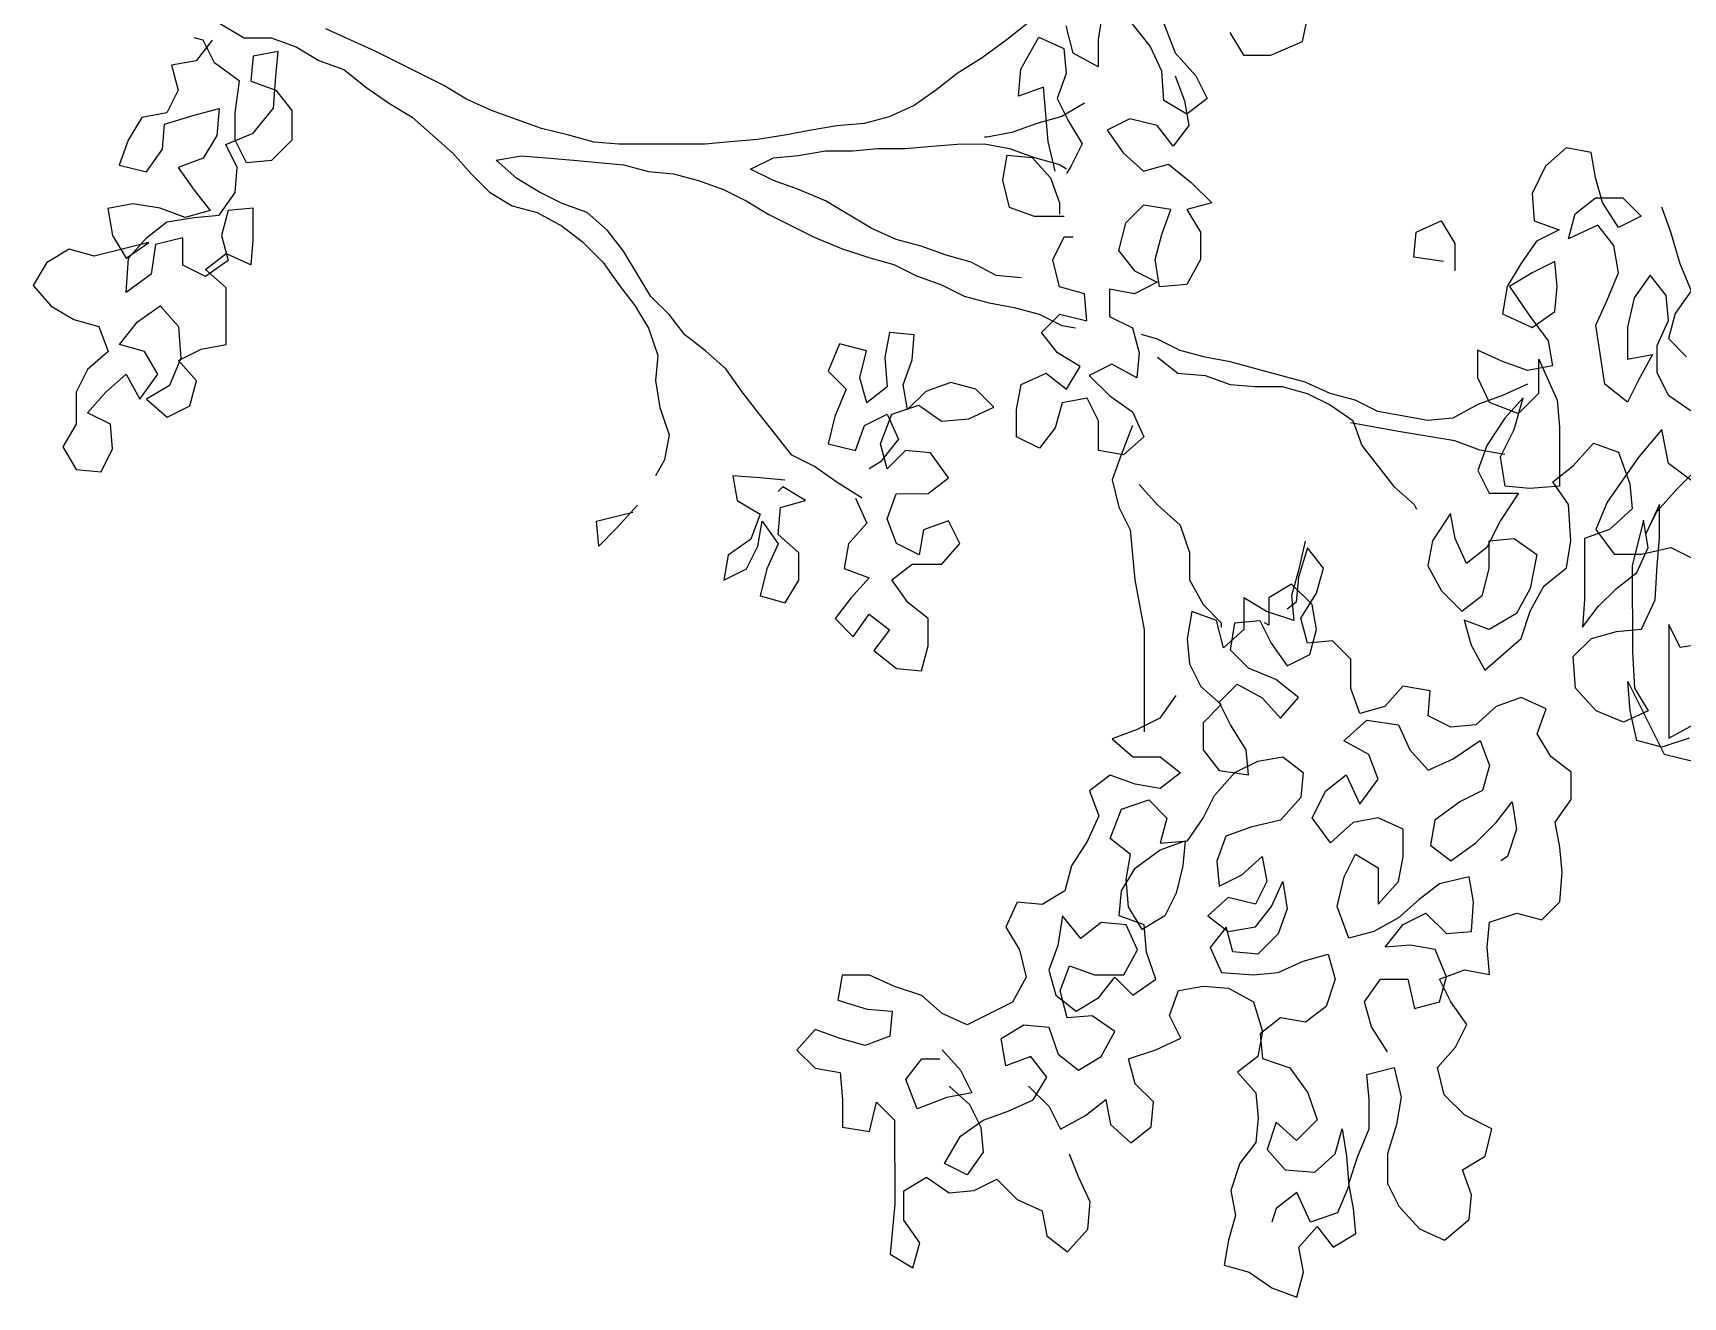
# Model space of a CAD drawing. Header units: feet. Extents: x 50754 to 76410, y 49660 to 67674.
# Drawn here: x 70116.42 to 70141.79, y 55206.91 to 55226.35 of the extents above; entities that cross this region are included whole.
import ezdxf

# ---------------------------------------------------------------- set-up
doc = ezdxf.new("R2010")
doc.units = ezdxf.units.FT
doc.linetypes.add('Amconstr', pattern=[9999, 9999, 0])
doc.layers.add('1_tree', color=3, linetype='Continuous')
doc.layers.add('MS GATE', color=1, linetype='Continuous')

# ---------------------------------------------------------------- blocks, each defined once
blk = doc.blocks.new('admin enlclave road')
at = {"layer": '1_tree', "color": 253}
for points in [[(44845.08427, -5345.46648), (44845.09026, -5345.47391), (44845.09999, -5345.47257), (44845.11066, -5345.46613), (44845.11153, -5345.45444)], [(44845.06031, -5345.46649), (44845.06582, -5345.47647), (44845.07424, -5345.48357), (44845.07942, -5345.49111), (44845.07291, -5345.4978), (44845.06412, -5345.49405), (44845.06186, -5345.48363), (44845.05657, -5345.47527), (44845.04896, -5345.46806)], [(44845.03786, -5345.46546), (44845.03758, -5345.47542), (44845.03893, -5345.48515), (44845.02934, -5345.48152), (44845.02556, -5345.47212)], [(44845.01236, -5345.4723), (44845.00515, -5345.47991), (44844.99713, -5345.48763), (44844.989, -5345.49453), (44844.98249, -5345.50122), (44844.97517, -5345.50802), (44844.96681, -5345.5133), (44844.95823, -5345.51697), (44844.94861, -5345.51913), (44844.93911, -5345.5221), (44844.93041, -5345.52495), (44844.92091, -5345.52792), (44844.91129, -5345.53008), (44844.90248, -5345.53212), (44844.87167, -5345.53638), (44844.86264, -5345.53681), (44844.85339, -5345.53561), (44844.84332, -5345.53452), (44844.82459, -5345.53051), (44844.81511, -5345.52769), (44844.80633, -5345.52394), (44844.78032, -5345.51515), (44844.76137, -5345.50951)], [(44844.71507, -5345.5093), (44844.73263, -5345.51679), (44844.74236, -5345.51544), (44844.75172, -5345.51745), (44844.7605, -5345.5212), (44844.76987, -5345.5232), (44844.77888, -5345.52857), (44844.78777, -5345.53312), (44844.79655, -5345.53686), (44844.81294, -5345.54782), (44844.82043, -5345.55422), (44844.82782, -5345.55981), (44844.8366, -5345.56355), (44844.84585, -5345.56475), (44844.85544, -5345.56838), (44844.86353, -5345.57304), (44844.87183, -5345.57933), (44844.87863, -5345.58665), (44844.88532, -5345.59316), (44844.8913, -5345.6006), (44844.89589, -5345.60988), (44844.89631, -5345.61891), (44844.89928, -5345.62841), (44844.90387, -5345.63769), (44844.90348, -5345.64684), (44844.90103, -5345.65296)], [(44845.02869, -5345.52457), (44845.0248, -5345.51437), (44845.02048, -5345.49514), (44845.01201, -5345.49961), (44845.01148, -5345.48977), (44845.01639, -5345.47752), (44845.02587, -5345.48034), (44845.02792, -5345.48915), (44845.02591, -5345.49852), (44845.03108, -5345.50606), (44845.03707, -5345.5135), (44845.03414, -5345.52217), (44845.03285, -5345.52482)], [(44845.06694, -5345.48458), (44845.07142, -5345.49305), (44845.07428, -5345.50174), (44845.06961, -5345.50982), (44845.06293, -5345.50331), (44845.05286, -5345.50222), (44845.04531, -5345.5074), (44845.05211, -5345.51472), (44845.06031, -5345.5202), (44845.06889, -5345.51653), (44845.07789, -5345.5219), (44845.0862, -5345.52818), (44845.07762, -5345.53185), (44845.0836, -5345.53928), (44845.08495, -5345.54901), (44845.08132, -5345.5586), (44845.0717, -5345.56076), (44845.06873, -5345.55126), (44845.06993, -5345.542), (44845.07194, -5345.53263), (44845.06199, -5345.53236), (44845.0564, -5345.53974), (44845.05531, -5345.54981), (44845.062, -5345.55632), (44845.07067, -5345.55925), (44845.06312, -5345.56443), (44845.05398, -5345.56404), (44845.05532, -5345.57377), (44845.06399, -5345.5767), (44845.06766, -5345.58528), (44845.06808, -5345.59431), (44845.05849, -5345.59068), (44845.05094, -5345.59586), (44845.05925, -5345.60215), (44845.06814, -5345.6067), (44845.07343, -5345.61506), (44845.06703, -5345.62255), (44845.05789, -5345.62216), (44845.05643, -5345.61162), (44845.05126, -5345.60408), (44845.04256, -5345.60693), (44845.04136, -5345.61619), (44845.0367, -5345.62427), (44845.02803, -5345.62134), (44845.02668, -5345.61161), (44845.02707, -5345.60247), (44845.03543, -5345.59718), (44845.04351, -5345.60184), (44845.04725, -5345.59306), (44845.03847, -5345.58932), (44845.03179, -5345.58281), (44845.03738, -5345.57543), (44845.04744, -5345.57651), (44845.04528, -5345.5669), (44845.03603, -5345.5657), (44845.03225, -5345.5563), (44845.03518, -5345.54764), (44845.03843, -5345.54719)], [(44845.24695, -5345.50759), (44845.25143, -5345.51606), (44845.25624, -5345.52696), (44845.26164, -5345.53613), (44845.25709, -5345.54502), (44845.25589, -5345.55428), (44845.26328, -5345.55987)], [(44845.26759, -5345.5791), (44845.2587, -5345.57455), (44845.25352, -5345.567), (44845.25218, -5345.55727), (44845.25499, -5345.54779), (44845.25295, -5345.53899), (44845.24626, -5345.53247), (44845.24171, -5345.54137), (44845.24074, -5345.55224), (44845.24231, -5345.56359), (44845.251, -5345.56074), (44845.24737, -5345.57033), (44845.24444, -5345.579), (44845.23543, -5345.57363), (44845.22927, -5345.553), (44845.23209, -5345.54352), (44845.2348, -5345.53323), (44845.23183, -5345.52373), (44845.22515, -5345.51722), (44845.21528, -5345.52354), (44845.21648, -5345.51429), (44845.22299, -5345.5076), (44845.23272, -5345.50626), (44845.24011, -5345.51184), (44845.23256, -5345.51702), (44845.22565, -5345.50889), (44845.22198, -5345.5003), (44845.21913, -5345.49161), (44845.20998, -5345.49122), (44845.20359, -5345.49872), (44845.20007, -5345.50912), (44845.20222, -5345.51874), (44845.21159, -5345.52075), (44845.20404, -5345.52592), (44845.19949, -5345.53482), (44845.19575, -5345.5436), (44845.19547, -5345.55355), (44845.20669, -5345.55696), (44845.21401, -5345.55016), (44845.21358, -5345.54113), (44845.21154, -5345.53232), (44845.20399, -5345.5375), (44845.19656, -5345.54348), (44845.20531, -5345.55301), (44845.21303, -5345.56104), (44845.21589, -5345.56973), (44845.2072, -5345.57258), (44845.19783, -5345.57058), (44845.18835, -5345.56776), (44845.1897, -5345.57748), (44845.19498, -5345.58584), (44845.20608, -5345.58844), (44845.21237, -5345.58013), (44845.21069, -5345.56797), (44845.21919, -5345.58167), (44845.22135, -5345.59128), (44845.22427, -5345.61236), (44845.21384, -5345.61463), (44845.20481, -5345.61505), (44845.20173, -5345.60474), (44845.20525, -5345.59434), (44845.20692, -5345.58254), (44845.20144, -5345.59073), (44845.1963, -5345.60136), (44845.1943, -5345.61073), (44845.19947, -5345.61827), (44845.21001, -5345.61681), (44845.20487, -5345.62744), (44845.20135, -5345.63784), (44845.19484, -5345.64453), (44845.18955, -5345.63617), (44845.1867, -5345.62748), (44845.18156, -5345.6381), (44845.18117, -5345.64725), (44845.18727, -5345.65549), (44845.19558, -5345.66178), (44845.20209, -5345.65509), (44845.20317, -5345.64503), (44845.20183, -5345.6353), (44845.21063, -5345.63325), (44845.21953, -5345.63781), (44845.21878, -5345.6503), (44845.21515, -5345.6599), (44845.2062, -5345.66692), (44845.19684, -5345.66491), (44845.2005, -5345.67349), (44845.2066, -5345.68174), (44845.218, -5345.66859), (44845.2199, -5345.65841), (44845.22353, -5345.64882), (44845.23074, -5345.64121), (44845.23101, -5345.63126), (44845.22841, -5345.6184), (44845.22161, -5345.61108), (44845.22812, -5345.60439), (44845.2343, -5345.59528), (44845.24367, -5345.59728), (44845.24929, -5345.60807), (44845.25133, -5345.61688), (44845.24424, -5345.6253), (44845.23577, -5345.62978), (44845.2388, -5345.65167), (44845.23933, -5345.66151), (44845.244, -5345.65343), (44845.24959, -5345.64604), (44845.2561, -5345.63936), (44845.25892, -5345.62988), (44845.25595, -5345.62037), (44845.25414, -5345.63715), (44845.2584, -5345.66796), (44845.26101, -5345.68082), (44845.26699, -5345.68825), (44845.25864, -5345.69354), (44845.24835, -5345.69083), (44845.23993, -5345.68373), (44845.23755, -5345.6725), (44845.24314, -5345.66511), (44845.25172, -5345.66145), (44845.26052, -5345.6594), (44845.26393, -5345.64819), (44845.26306, -5345.63591), (44845.26252, -5345.62607), (44845.26084, -5345.61391), (44845.25743, -5345.62513), (44845.26036, -5345.61646), (44845.26654, -5345.60734), (44845.27213, -5345.59996)], [(44845.2728, -5345.60482), (44845.26206, -5345.59887), (44845.25795, -5345.58705), (44845.25119, -5345.5979), (44845.24208, -5345.61568), (44845.23937, -5345.62597), (44845.24709, -5345.63399), (44845.25682, -5345.63265), (44845.26702, -5345.62876), (44845.27569, -5345.63169)], [(44845.28552, -5345.6609), (44845.2752, -5345.66398), (44845.27003, -5345.65643), (44845.27564, -5345.69697), (44845.28388, -5345.69087)], [(44845.28293, -5345.69596), (44845.27365, -5345.70055), (44845.2644, -5345.69935), (44845.26051, -5345.68915), (44845.25824, -5345.67872), (44845.2748, -5345.70287), (44845.28487, -5345.70396)], [(44845.03586, -5345.49879), (44845.02843, -5345.50478), (44845.01984, -5345.50844), (44845.01137, -5345.51292), (44845.00268, -5345.51578), (44845.00187, -5345.51589)], [(44844.72139, -5345.51917), (44844.71672, -5345.52725), (44844.70803, -5345.53011), (44844.7117, -5345.53869), (44844.70876, -5345.54736), (44844.70007, -5345.55022), (44844.69633, -5345.559), (44844.69432, -5345.56836), (44844.70438, -5345.56945), (44844.70894, -5345.56056), (44844.70851, -5345.55153), (44844.71861, -5345.54682), (44844.72719, -5345.54316), (44844.72772, -5345.553), (44844.72398, -5345.56178), (44844.71551, -5345.56626), (44844.72231, -5345.57358), (44844.72899, -5345.58009), (44844.72041, -5345.58376), (44844.71104, -5345.58175), (44844.70109, -5345.58147), (44844.6924, -5345.58433), (44844.69536, -5345.59383), (44844.70135, -5345.60127), (44844.70867, -5345.59447), (44844.68989, -5345.60203), (44844.68063, -5345.60083), (44844.6732, -5345.60682), (44844.66946, -5345.6156), (44844.67695, -5345.622), (44844.68573, -5345.62574), (44844.69499, -5345.62694), (44844.69946, -5345.63541), (44844.69306, -5345.6429), (44844.69013, -5345.65157), (44844.6917, -5345.66292), (44844.68796, -5345.6717), (44844.69395, -5345.67914), (44844.70298, -5345.67871), (44844.70591, -5345.67004), (44844.70386, -5345.66124), (44844.6952, -5345.65831), (44844.70067, -5345.65011), (44844.70707, -5345.64262), (44844.71317, -5345.65086), (44844.71842, -5345.64105), (44844.71244, -5345.63361), (44844.70318, -5345.63241), (44844.70855, -5345.62341), (44844.71587, -5345.61661), (44844.72336, -5345.62301), (44844.72574, -5345.63425), (44844.72304, -5345.64454), (44844.7156, -5345.65052), (44844.7238, -5345.656), (44844.73134, -5345.65083), (44844.73254, -5345.64157), (44844.72505, -5345.63517), (44844.73259, -5345.63), (44844.74129, -5345.62714), (44844.73848, -5345.60687), (44844.73029, -5345.60139), (44844.7368, -5345.59471), (44844.74628, -5345.59753), (44844.74586, -5345.5885), (44844.74428, -5345.57715), (44844.73548, -5345.57919), (44844.73428, -5345.58845), (44844.73795, -5345.59703), (44844.73062, -5345.60383), (44844.72196, -5345.60089), (44844.72061, -5345.59117), (44844.71122, -5345.59494), (44844.71105, -5345.60571), (44844.70303, -5345.61343), (44844.70216, -5345.60115), (44844.70764, -5345.59296), (44844.71415, -5345.58628), (44844.72365, -5345.58331), (44844.73246, -5345.58126), (44844.73701, -5345.57237), (44844.73659, -5345.56334), (44844.73141, -5345.55579), (44844.74058, -5345.55039), (44844.74665, -5345.54047), (44844.74589, -5345.529), (44844.74546, -5345.51997), (44844.73677, -5345.52283), (44844.73719, -5345.53186), (44844.74656, -5345.53387), (44844.75324, -5345.54038), (44844.7547, -5345.55092), (44844.74841, -5345.55922), (44844.73961, -5345.56127), (44844.73443, -5345.55372), (44844.73309, -5345.54399), (44844.73314, -5345.53242), (44844.72332, -5345.52717), (44844.71815, -5345.51962), (44844.71479, -5345.51926)], [(44845.0218, -5345.56436), (44845.01277, -5345.56478), (44845.00318, -5345.56115), (44844.99392, -5345.55996), (44844.98455, -5345.55795), (44844.9753, -5345.55675), (44844.96582, -5345.55393), (44844.94826, -5345.54644), (44844.93797, -5345.54374), (44844.9286, -5345.54173), (44844.91993, -5345.5388), (44844.92748, -5345.53362), (44844.93629, -5345.53158), (44844.94579, -5345.52861), (44844.95552, -5345.52726), (44844.96433, -5345.52522), (44844.97405, -5345.52387), (44844.98367, -5345.52171), (44844.99248, -5345.51967), (44845.00221, -5345.51832), (44845.01135, -5345.51871), (44845.02072, -5345.52072), (44845.02997, -5345.52192), (44845.03263, -5345.5232)], [(44845.03417, -5345.54034), (44845.02363, -5345.5418), (44845.01427, -5345.53979), (44845.01049, -5345.5304), (44845.01088, -5345.52125), (44845.01991, -5345.52083), (44845.0274, -5345.52723), (44845.03188, -5345.5357), (44845.03244, -5345.53975)], [(44845.17181, -5345.53782), (44845.16105, -5345.53766), (44845.16063, -5345.52863), (44845.16898, -5345.52334), (44845.17497, -5345.53077), (44845.17632, -5345.5405)], [(44844.97593, -5345.65086), (44844.96622, -5345.64642), (44844.95733, -5345.64186), (44844.94866, -5345.63893), (44844.94198, -5345.63242), (44844.93437, -5345.62521), (44844.92768, -5345.6187), (44844.92089, -5345.61138), (44844.91269, -5345.6059), (44844.90461, -5345.60123), (44844.89793, -5345.59472), (44844.89054, -5345.58913), (44844.87857, -5345.57427), (44844.87188, -5345.56775), (44844.86369, -5345.56228), (44844.85432, -5345.56027), (44844.84565, -5345.55734), (44844.83687, -5345.55359), (44844.82868, -5345.54812), (44844.83737, -5345.54526), (44844.8464, -5345.54484), (44844.85625, -5345.5443), (44844.87431, -5345.54346), (44844.88356, -5345.54466), (44844.89259, -5345.54423), (44844.90185, -5345.54543), (44844.91121, -5345.54744), (44844.91988, -5345.55037), (44844.92866, -5345.55411), (44844.946, -5345.55998), (44844.95629, -5345.56268), (44844.96647, -5345.56458), (44844.97572, -5345.56578), (44844.98439, -5345.56871), (44844.99376, -5345.57072), (44845.00243, -5345.57365), (44845.01168, -5345.57485), (44845.02082, -5345.57524), (44845.03008, -5345.57644), (44845.03875, -5345.57937), (44845.04372, -5345.57951)], [(44845.20787, -5345.57745), (44845.19951, -5345.58274), (44845.19104, -5345.58721), (44845.1828, -5345.59331), (44845.17399, -5345.59536), (44845.15571, -5345.59458), (44845.14704, -5345.59165), (44845.13778, -5345.59045), (44845.1283, -5345.58763), (44845.10054, -5345.58404), (44845.0914, -5345.58365), (44845.08214, -5345.58245), (44845.07347, -5345.57952), (44845.06757, -5345.57868)], [(44845.07437, -5345.58601), (44845.08245, -5345.59067), (44845.09229, -5345.59014), (44845.10166, -5345.59215), (44845.11069, -5345.59172), (44845.12042, -5345.59038), (44845.12967, -5345.59157), (44845.13834, -5345.59451), (44845.14724, -5345.59906), (44845.15171, -5345.60753), (44845.16508, -5345.62055), (44845.17328, -5345.62603), (44845.17431, -5345.62754)], [(44844.97349, -5345.65119), (44844.97878, -5345.65955), (44844.97331, -5345.66775), (44844.97292, -5345.67689), (44844.98229, -5345.6789), (44844.97681, -5345.68709), (44844.97214, -5345.69517), (44844.97953, -5345.70076), (44844.98408, -5345.69187), (44844.99216, -5345.69654), (44844.9875, -5345.70462), (44844.9965, -5345.70998), (44845.00553, -5345.70956), (44845.00673, -5345.7003), (44845.00539, -5345.69057), (44844.9973, -5345.68591), (44844.99051, -5345.67859), (44844.99702, -5345.6719), (44845.00756, -5345.67044), (44845.01303, -5345.66225), (44845.00786, -5345.6547), (44844.99939, -5345.65918), (44844.999, -5345.66832), (44844.99033, -5345.66539), (44844.98586, -5345.65692), (44844.98786, -5345.64755), (44844.99921, -5345.64598), (44845.00573, -5345.6393), (44844.99801, -5345.63128), (44844.98898, -5345.6317), (44844.98339, -5345.63908), (44844.97972, -5345.6305), (44844.98232, -5345.6194), (44844.9916, -5345.61481), (44845.00049, -5345.61937), (44845.01011, -5345.61721), (44845.01846, -5345.61192), (44845.01108, -5345.60633), (44845.00183, -5345.60513), (44844.99336, -5345.60961), (44844.98777, -5345.61699), (44844.98491, -5345.6083), (44844.98692, -5345.59893), (44844.9865, -5345.5899), (44844.97747, -5345.59033), (44844.97708, -5345.59947), (44844.97935, -5345.6099), (44844.97284, -5345.61658), (44844.96917, -5345.608), (44844.97026, -5345.59793), (44844.96019, -5345.59685), (44844.95748, -5345.60714), (44844.96487, -5345.61273), (44844.96216, -5345.62302), (44844.96107, -5345.63308), (44844.97114, -5345.63417), (44844.97315, -5345.6248), (44844.98069, -5345.61963), (44844.98598, -5345.62798), (44844.98062, -5345.63699), (44844.9769, -5345.63998)], [(44845.20324, -5345.6037), (44845.1941, -5345.60332), (44845.18473, -5345.60131), (44845.16482, -5345.60076), (44845.14654, -5345.59998)], [(44845.06882, -5345.61156), (44845.06622, -5345.62266), (44845.06421, -5345.63203), (44845.06799, -5345.64142), (44845.07317, -5345.64897), (44845.07726, -5345.66658), (44845.08297, -5345.68397), (44845.08802, -5345.72045)], [(44845.07417, -5345.63231), (44845.08166, -5345.63871), (44845.09078, -5345.64488), (44845.09537, -5345.65416), (44845.09671, -5345.66389), (44845.10281, -5345.67214), (44845.1102, -5345.67772), (44845.11042, -5345.67935)], [(44845.06417, -5345.85265), (44845.07248, -5345.85894), (44845.07765, -5345.86649), (44845.0859, -5345.86039), (44845.09241, -5345.8537), (44845.09526, -5345.8624), (44845.10346, -5345.86787), (44845.10997, -5345.86119), (44845.10955, -5345.85216), (44845.10216, -5345.84657), (44845.0985, -5345.83799), (44845.10778, -5345.8334), (44845.11613, -5345.82811), (44845.11096, -5345.82056), (44845.11297, -5345.8112), (44845.12166, -5345.80834), (44845.13069, -5345.80792), (44845.14028, -5345.81155), (44845.14498, -5345.82164), (44845.1446, -5345.83078), (44845.13809, -5345.83747), (44845.14558, -5345.84387), (44845.14763, -5345.85267), (44845.14805, -5345.8617), (44845.14338, -5345.86979), (44845.14149, -5345.87996), (44845.14434, -5345.88866), (44845.14314, -5345.89791), (44845.14276, -5345.90706), (44845.15201, -5345.90825), (44845.1609, -5345.91281), (44845.17027, -5345.91482), (44845.17147, -5345.90556), (44845.16861, -5345.89687), (44845.17409, -5345.88867), (44845.18078, -5345.89518), (44845.18821, -5345.8892), (44845.18617, -5345.88039), (44845.18331, -5345.8717), (44845.18521, -5345.86152), (44845.18791, -5345.85123), (44845.18646, -5345.84069), (44845.18441, -5345.83188), (44845.1938, -5345.82811), (44845.19769, -5345.83831), (44845.19742, -5345.84826), (44845.19563, -5345.85925), (44845.19709, -5345.86979), (44845.20227, -5345.87734), (44845.21069, -5345.88444), (44845.22017, -5345.88725), (44845.22807, -5345.87872), (44845.22765, -5345.86969), (44845.22317, -5345.86122), (44845.23061, -5345.85524), (44845.23169, -5345.84517), (44845.22129, -5345.84165), (44845.21299, -5345.83537), (44845.20921, -5345.82597), (44845.21468, -5345.81778), (44845.21762, -5345.80911), (44845.21082, -5345.80179), (44845.20564, -5345.79424), (44845.21411, -5345.78977), (44845.22326, -5345.79015), (44845.2211, -5345.78054), (44845.22068, -5345.77151), (44845.22996, -5345.76692), (44845.23921, -5345.76811), (44845.2448, -5345.76073), (44845.24415, -5345.75008), (44845.24211, -5345.74127), (44845.23925, -5345.73258), (44845.2438, -5345.72369), (44845.24246, -5345.71396), (44845.23438, -5345.70929), (44845.22839, -5345.70186), (44845.2304, -5345.69249), (44845.22092, -5345.68967), (44845.21245, -5345.69415), (44845.20605, -5345.70164), (44845.19724, -5345.70369), (44845.18858, -5345.70076), (44845.18815, -5345.69173), (44845.1782, -5345.69145), (44845.17272, -5345.69964), (44845.16414, -5345.70331), (44845.15966, -5345.69484), (44845.15821, -5345.6843), (44845.15082, -5345.67871), (44845.14202, -5345.68076), (44845.13835, -5345.67218), (44845.14279, -5345.66247), (44845.14399, -5345.65322), (44845.1373, -5345.64671), (44845.13552, -5345.65769), (44845.13594, -5345.66672), (44845.13304, -5345.66961)], [(44845.13616, -5345.64439), (44845.13518, -5345.65526), (44845.13398, -5345.66452), (44845.13603, -5345.67332), (44845.12585, -5345.67143), (44845.11707, -5345.66768), (44845.11864, -5345.67903), (44845.11224, -5345.68653), (44845.10846, -5345.67714), (44845.0991, -5345.67513), (44845.09882, -5345.68508), (44845.10087, -5345.69389), (44845.10604, -5345.70143), (44845.11424, -5345.70691), (44845.10865, -5345.71429), (44845.10999, -5345.72402), (44845.11668, -5345.73054), (44845.12744, -5345.7307), (44845.1254, -5345.72189), (44845.11849, -5345.71376), (44845.11331, -5345.70621), (44845.1189, -5345.69883), (44845.12849, -5345.70246), (44845.13599, -5345.70886), (44845.14146, -5345.70066), (44845.13246, -5345.6953), (44845.12217, -5345.69259), (44845.11479, -5345.687), (44845.11506, -5345.67705), (44845.12387, -5345.67501), (44845.12904, -5345.68255), (44845.13584, -5345.68987), (44845.14339, -5345.6847), (44845.14459, -5345.67544), (44845.14173, -5345.66675), (44845.13342, -5345.66046), (44845.12599, -5345.66645), (44845.12734, -5345.67618), (44845.1256, -5345.67559)], [(44844.94746, -5345.64819), (44844.93843, -5345.64861), (44844.92859, -5345.64915), (44844.93145, -5345.65784), (44844.94023, -5345.66158), (44844.93822, -5345.67095), (44844.9309, -5345.67775), (44844.93051, -5345.68689), (44844.93806, -5345.68171), (44844.94099, -5345.67304), (44844.94138, -5345.6639), (44844.94817, -5345.67122), (44844.94535, -5345.6807), (44844.94427, -5345.69077), (44844.95352, -5345.69197), (44844.95726, -5345.68319), (44844.95592, -5345.67346), (44844.94772, -5345.66798), (44844.94719, -5345.65814), (44844.95577, -5345.65447), (44844.94699, -5345.65073), (44844.94559, -5345.65258)], [(44844.896, -5345.6644), (44844.88982, -5345.67351), (44844.88424, -5345.6809), (44844.88219, -5345.67209), (44844.89471, -5345.66705)], [(44845.09757, -5345.70591), (44845.09302, -5345.7148), (44845.08547, -5345.71998), (44845.077, -5345.72446), (44845.0852, -5345.72993), (44845.09493, -5345.72859), (44845.10301, -5345.73325), (44845.0965, -5345.73994), (44845.08735, -5345.73955), (44845.07799, -5345.73754), (44845.07148, -5345.74423), (44845.07595, -5345.7527), (44845.07313, -5345.76218), (44845.06869, -5345.77188), (44845.06749, -5345.78113), (44845.06006, -5345.78712), (44845.05103, -5345.78754), (44845.04821, -5345.79702), (44845.05419, -5345.80446), (44845.05797, -5345.81385), (44845.05434, -5345.82344), (44845.03925, -5345.83379), (44845.02977, -5345.83097), (44845.02158, -5345.8255), (44845.0114, -5345.8236), (44845.00192, -5345.82078), (44844.99219, -5345.82213), (44844.9918, -5345.83127), (44845.00279, -5345.83305), (44845.01182, -5345.83263), (44845.01224, -5345.84166), (44845.00378, -5345.84614), (44844.99452, -5345.84494), (44844.98515, -5345.84293), (44844.97968, -5345.85113), (44844.98706, -5345.85671), (44844.9962, -5345.8571), (44844.99836, -5345.86672), (44844.99971, -5345.87645), (44845.00966, -5345.87672), (44845.01063, -5345.86585), (44845.01802, -5345.87143), (44845.02217, -5345.90143), (44845.02302, -5345.91949), (44845.0318, -5345.92324), (44845.03299, -5345.91398), (44845.0262, -5345.90666), (44845.02474, -5345.89612), (44845.03217, -5345.89013), (44845.04107, -5345.89469), (44845.04987, -5345.89264), (44845.05742, -5345.88747), (44845.06572, -5345.89375), (44845.0752, -5345.89657), (44845.07806, -5345.90527), (44845.08614, -5345.90993), (44845.09232, -5345.90081), (44845.09178, -5345.89097), (44845.08649, -5345.88262), (44845.08213, -5345.87496)], [(44845.19059, -5345.82277), (44845.18368, -5345.81463), (44845.18001, -5345.80605), (44845.18456, -5345.79716), (44845.19429, -5345.79581), (44845.19818, -5345.80602), (44845.20677, -5345.80235), (44845.20796, -5345.7931), (44845.20256, -5345.78393), (44845.19342, -5345.78354), (44845.18461, -5345.78558), (44845.18998, -5345.77658), (44845.19753, -5345.7714), (44845.20583, -5345.77769), (44845.21464, -5345.77565), (44845.21399, -5345.76499), (44845.21113, -5345.7563), (44845.20093, -5345.76019), (44845.19442, -5345.76688), (44845.18802, -5345.77437), (44845.17978, -5345.78047), (44845.17119, -5345.78414), (44845.16557, -5345.77335), (44845.16654, -5345.76247), (44845.16947, -5345.7538), (44845.17826, -5345.75754), (44845.18005, -5345.77052), (44845.18623, -5345.7614), (44845.18661, -5345.75226), (44845.18527, -5345.74253), (44845.17579, -5345.73971), (44845.16709, -5345.74256), (44845.16, -5345.75098), (44845.15228, -5345.74296), (44845.15579, -5345.73256), (44845.16231, -5345.72587), (44845.16863, -5345.73574), (44845.17388, -5345.72593), (44845.1694, -5345.71746), (44845.15981, -5345.71383), (44845.16691, -5345.70541), (44845.17848, -5345.70546), (44845.18377, -5345.71381), (44845.19127, -5345.72021), (44845.19963, -5345.71493), (44845.20846, -5345.70709), (44845.21293, -5345.71556), (44845.21174, -5345.72482), (44845.20419, -5345.72999), (44845.19617, -5345.73771), (44845.19578, -5345.74686), (44845.20386, -5345.75152), (44845.21188, -5345.7438), (44845.21817, -5345.7355), (44845.22284, -5345.72741), (44845.2258, -5345.73692), (44845.22391, -5345.7471), (44845.2217, -5345.74905)], [(44845.03579, -5345.85658), (44845.04399, -5345.86206), (44845.04916, -5345.8696), (44845.05121, -5345.87841), (44845.04665, -5345.8873), (44845.03799, -5345.88437), (44845.04231, -5345.87386), (44845.04964, -5345.86706), (44845.05811, -5345.86258), (44845.06646, -5345.85729), (44845.07021, -5345.84851), (44845.06352, -5345.842), (44845.05505, -5345.84648), (44845.05208, -5345.83697), (44845.05952, -5345.83099), (44845.06855, -5345.83056), (44845.07314, -5345.83985), (44845.08122, -5345.84451), (44845.08865, -5345.83852), (44845.09229, -5345.82893), (44845.08339, -5345.82438), (44845.07459, -5345.82642), (44845.07081, -5345.81703), (44845.07282, -5345.80766), (44845.08218, -5345.80967), (44845.09272, -5345.80822), (44845.09635, -5345.79862), (44845.09107, -5345.79027), (44845.08204, -5345.79069), (44845.07552, -5345.79737), (44845.06792, -5345.79016), (44845.06775, -5345.80093), (44845.06574, -5345.8103), (44845.06941, -5345.81888), (44845.07749, -5345.82354), (44845.08493, -5345.81756), (44845.08959, -5345.80947), (44845.09698, -5345.81506), (44845.1043, -5345.80827), (44845.09971, -5345.79899), (44845.09755, -5345.78937), (44845.08819, -5345.78736), (44845.08776, -5345.77833), (44845.0915, -5345.76955), (44845.09953, -5345.76183), (44845.108, -5345.75735), (44845.10842, -5345.76638), (44845.10733, -5345.77645), (44845.1044, -5345.78512), (44845.09697, -5345.7911), (44845.09098, -5345.78367), (44845.08882, -5345.77405), (44845.08921, -5345.76491), (44845.08113, -5345.76024), (44845.08372, -5345.74914), (44845.093, -5345.74455), (44845.10039, -5345.75014), (44845.09919, -5345.7594), (44845.10881, -5345.75724), (44845.11336, -5345.74835), (44845.11629, -5345.73968), (44845.12247, -5345.73056), (44845.13001, -5345.72538), (44845.13871, -5345.72253), (44845.14679, -5345.72719), (44845.14721, -5345.73623), (44845.14104, -5345.74534), (44845.13083, -5345.74923), (44845.12236, -5345.75371), (44845.12036, -5345.76308), (44845.1224, -5345.77188), (44845.12995, -5345.76671), (44845.13635, -5345.75921), (44845.1392, -5345.76791), (44845.13627, -5345.77657), (44845.1262, -5345.77549), (44845.1198, -5345.78298), (44845.12789, -5345.78765), (44845.13739, -5345.78468), (44845.14206, -5345.7766), (44845.14488, -5345.76712), (44845.14784, -5345.77663), (44845.14584, -5345.78599), (44845.13955, -5345.7943), (44845.13052, -5345.79472), (44845.12685, -5345.78614), (44845.12219, -5345.79422), (44845.12747, -5345.80258), (44845.13894, -5345.80182), (44845.14774, -5345.79978), (44845.1561, -5345.79449), (44845.16468, -5345.79082), (44845.16835, -5345.7994), (44845.16645, -5345.80958), (44845.15994, -5345.81627), (44845.1508, -5345.81588), (44845.14429, -5345.82256), (44845.14633, -5345.83137), (44845.15651, -5345.83327), (44845.16423, -5345.84129), (44845.16882, -5345.85057), (44845.16253, -5345.85887), (44845.15434, -5345.8534), (44845.15244, -5345.86358), (44845.15994, -5345.86997), (44845.17059, -5345.86933), (44845.17699, -5345.86183), (44845.17819, -5345.85258), (44845.18115, -5345.86208), (44845.18342, -5345.87251), (44845.18071, -5345.8828), (44845.17143, -5345.88739), (44845.16511, -5345.87752), (44845.1586, -5345.88421), (44845.15765, -5345.8893)], [(44845.03157, -5345.84395), (44845.03906, -5345.85034), (44845.04424, -5345.85789), (44845.03554, -5345.86075), (44845.02556, -5345.86626), (44845.02005, -5345.85628), (44845.02472, -5345.8482), (44845.0312, -5345.8473)]]:
    blk.add_lwpolyline(points, dxfattribs=at)

msp = doc.modelspace()

# ---------------------------------------------------------------- block references
at = {"layer": 'MS GATE', "linetype": 'Amconstr', "lineweight": 25, "xscale": 42.66674600251998, "yscale": 42.66674600251998, "zscale": 42.66674600251998, "rotation": 352.174150691152}
msp.add_blockref('admin enlclave road', (-1794383.54152, 541708.42207), dxfattribs=at)

doc.saveas('drawing.dxf')
